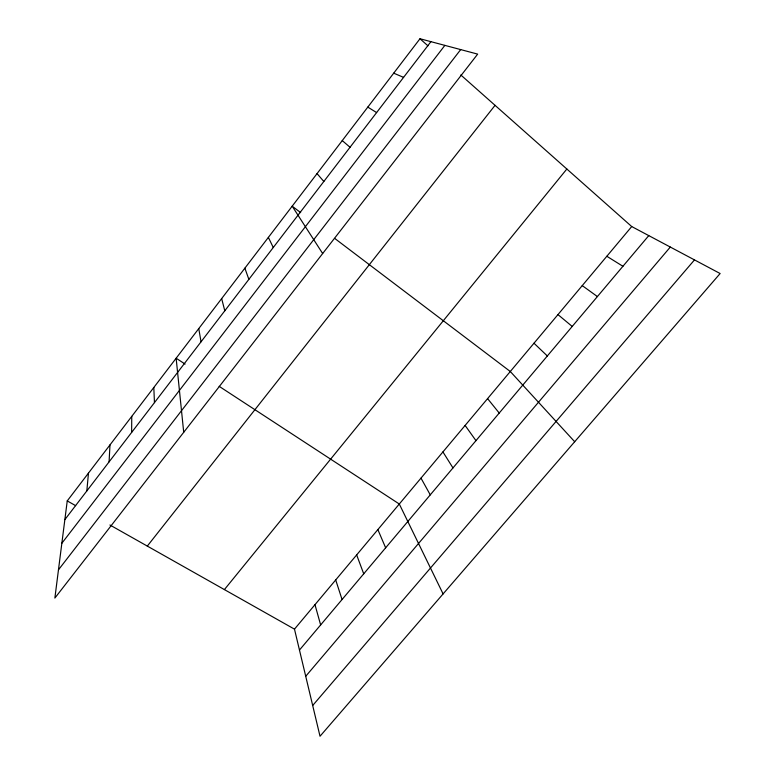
<?xml version="1.0" encoding="UTF-8"?>
<svg xmlns="http://www.w3.org/2000/svg" width="775" height="775" viewBox="0 0 775 775"><rect width="100%" height="100%" fill="white"/><g stroke="black" fill="none" stroke-linecap="round" stroke-linejoin="round"><path stroke-width="1.16" d="M131.624 432.44L131.76 416.369M109.081 461.871L109.982 444.898M86.829 490.933L88.476 473.079M67.241 500.912L54.87 598.067L477.671 54.114L419.982 38.75L67.241 500.912L75.64 505.649M64.858 519.618L430.919 41.666M61.845 543.265L444.869 45.376M58.464 569.838L460.689 49.59M147.308 546.094L495.051 105.332M224.401 589.591L566.854 169.018M294.481 629.145L631.722 226.552L720.13 273.527L320.017 736.25L294.481 629.145L109.924 524.995M299.47 650.051L648.772 235.61M305.718 676.284L670.307 247.06M312.683 705.502L694.487 259.906M393.71 73.17L403.572 77.374M367.805 107.105L376.611 112.578M606.835 256.273L622.916 266.28M185.099 364.076L176.138 358.224L183.714 432.295M219.17 386.338L399.299 504.012L443.097 593.912M582.248 285.617L597.399 296.563M300.652 212.602L292.185 206.179L322.662 253.541M334.713 238.419L510.299 371.506L574.692 441.731M557.971 314.602L572.212 326.449M342.25 140.585L350.029 147.269M419.982 38.75L427.936 45.812M460.815 74.972L631.722 226.552M533.985 343.228L547.334 355.967M317.052 173.61L323.834 181.486M487.582 398.631L499.226 413.046M465.126 425.436L475.957 440.646M442.932 451.932L452.968 467.916M420.99 478.127L430.261 494.867M268.373 237.382L273.265 247.506M377.861 529.606L385.64 547.809M356.665 554.919L363.717 573.82M244.871 268.179L248.862 279.358M335.701 579.933L342.056 599.521M314.979 604.674L320.637 624.931M221.66 298.578L224.789 310.794M198.758 328.59L201.035 341.804M153.808 387.481L154.458 402.622"/></g></svg>
